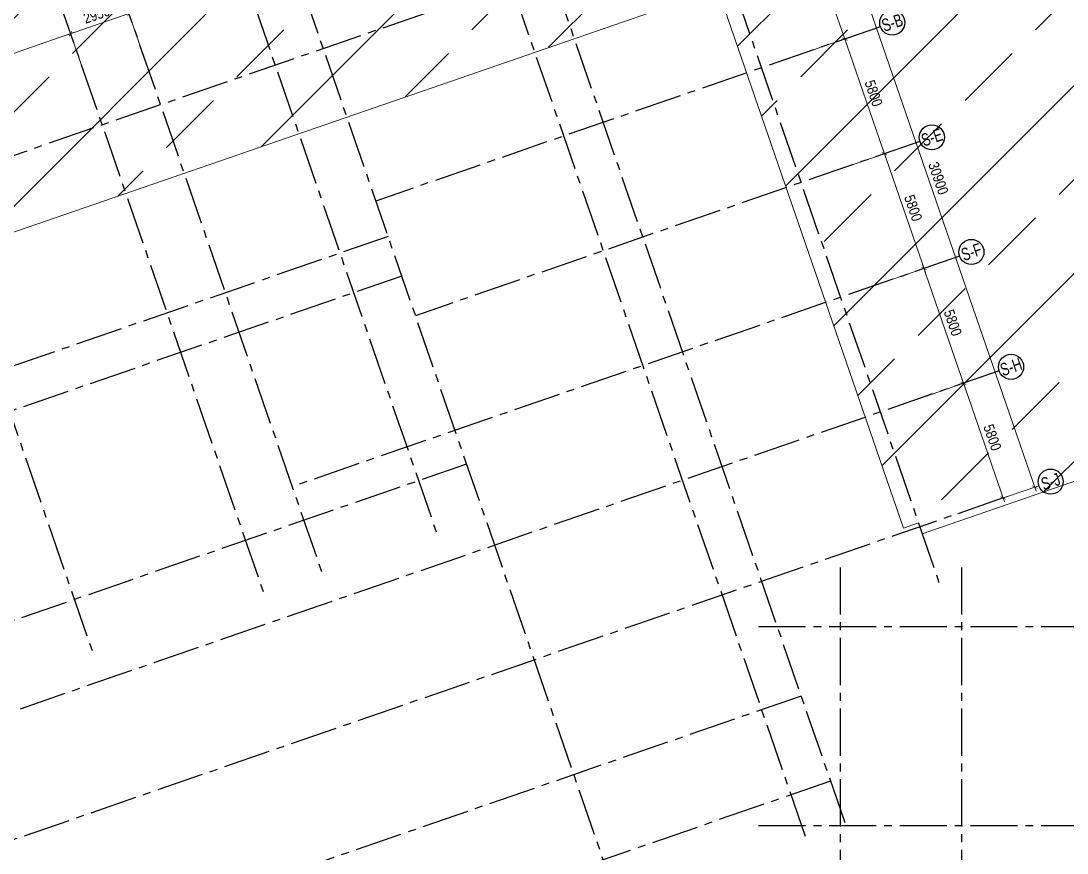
# Model space of a CAD drawing. Header units: millimetres. Extents: x 0 to 837459, y -815537 to -10000.
# Drawn here: x 541964 to 591962, y -790539 to -750779 of the extents above; entities that cross this region are included whole.
import ezdxf
from ezdxf.enums import TextEntityAlignment as Align

# ---------------------------------------------------------------- set-up
doc = ezdxf.new("R2010")
doc.units = ezdxf.units.MM
doc.header["$LTSCALE"] = 100
doc.header["$PDMODE"] = 32
doc.header["$PDSIZE"] = 2.5
for name, pattern in [('CENTER2', [1.125, 0.75, -0.125, 0.125, -0.125]), ('DASHDOT', [1, 0.5, -0.25, 0, -0.25]), ('DASHED', [4.5, 3, -1.5]), ('HIDDEN', [0.375, 0.25, -0.125])]:
    doc.linetypes.add(name, pattern=pattern)
for name, color, linetype in [('ccu11-Khuat', 9, 'DASHED'), ('ccu12-Hatch', 250, 'Continuous'), ('ccu12-Truc', 13, 'CENTER2'), ('KT-Dim', 8, 'Continuous'), ('Xref_ST_MBDV Cot vach 30.7.2022|Xref_ST_MBDV Cot vach 30.7.2022|Xref_ST_MBDV Cot vach 30.7.2022|Xref_ST_MBDV Cot vach 30.7.2022|A-GRID-SYM', 50, 'Continuous')]:
    doc.layers.add(name, color=color, linetype=linetype)
doc.layers.add('ccu12-Tencaukien', color=9, linetype='Continuous', lineweight=15)
doc.layers.add('KT-Net thay', color=7, linetype='Continuous', lineweight=15)
doc.styles.add('Arial Narrow', font='ARIALN.TTF')
doc.styles.add('HBA-Text', font='GOTHIC.TTF')
doc.dimstyles.new('ccu12-200', dxfattribs={"dimscale": 200, "dimtxt": 2.5, "dimasz": 1, "dimexe": 1, "dimexo": 2, "dimgap": 1, "dimtad": 1, "dimdec": 0, "dimdsep": 46, "dimtxsty": 'Arial Narrow', "dimblk": 'ARCHTICK', "dimcen": -1, "dimdle": 1, "dimclrd": 256, "dimclre": 256, "dimclrt": 3, "dimadec": 0, "dimazin": 2, "dimtfac": 0.1, "dimtdec": 0, "dimtmove": 0, "dimatfit": 1, "dimldrblk": 'ARCHTICK', "dimfxl": 1, "dimtvp": 0.833333, "dimtolj": 1, "dimtzin": 12, "dimarcsym": 0})

# ---------------------------------------------------------------- blocks, each defined once
blk = doc.blocks.new('_ARCHTICK')
at = {"color": 0, "linetype": 'ByBlock', "const_width": 0.15}
blk.add_lwpolyline([(-0.5, -0.5), (0.5, 0.5)], dxfattribs=at)
blk = doc.blocks.new('*D139')
at = {"layer": 'Defpoints', "color": 0, "transparency": 16777216}
for p in [(369540, -50987), (374002, -55583), (371432, -56470, 0)]:
    blk.add_point(p, dxfattribs=at)
at = {"layer": 'KT-Dim', "lineweight": -2, "transparency": 16777216}
for p, q in [((372044, -49911), (374067, -55772)), ((369918, -50857), (372298, -50035)), ((371810, -56339), (374191, -55518))]:
    blk.add_line(p, q, dxfattribs=at)
at = {"layer": 'KT-Dim', "lineweight": -2, "transparency": 16777216, "xscale": 200, "yscale": 200, "zscale": 200}
for p, rotation in [((372109, -50100), 109.047107476038), ((374002, -55583), 289.047107476038)]:
    blk.add_blockref('_ARCHTICK', p, dxfattribs=dict(at, rotation=rotation))
at = {"layer": 'KT-Dim', "color": 3, "transparency": 16777216, "insert": (373486, -52693), "char_height": 500, "attachment_point": 5, "rotation": 289.0471, "style": 'Arial Narrow'}
blk.add_mtext('\\A1;5800', dxfattribs=at)
blk = doc.blocks.new('*D140')
at = {"layer": 'Defpoints', "color": 0, "transparency": 16777216}
for p in [(367648, -45505, 0), (372110, -50100), (369540, -50987)]:
    blk.add_point(p, dxfattribs=at)
at = {"layer": 'KT-Dim', "lineweight": -2, "transparency": 16777216}
for p, q in [((370151, -44429), (372175, -50289)), ((368026, -45374), (370406, -44552)), ((369918, -50857), (372299, -50035))]:
    blk.add_line(p, q, dxfattribs=at)
at = {"layer": 'KT-Dim', "lineweight": -2, "transparency": 16777216, "xscale": 200, "yscale": 200, "zscale": 200}
for p, rotation in [((370217, -44618), 109.047107476038), ((372110, -50100), 289.047107476038)]:
    blk.add_blockref('_ARCHTICK', p, dxfattribs=dict(at, rotation=rotation))
at = {"layer": 'KT-Dim', "color": 3, "transparency": 16777216, "insert": (371593, -47210), "char_height": 500, "attachment_point": 5, "rotation": 289.0471, "style": 'Arial Narrow'}
blk.add_mtext('\\A1;5800', dxfattribs=at)
blk = doc.blocks.new('*D144')
at = {"layer": 'Defpoints', "color": 0, "transparency": 16777216}
for p in [(371433, -56470, 0), (375894, -61065), (373325, -61952, 0)]:
    blk.add_point(p, dxfattribs=at)
at = {"layer": 'KT-Dim', "lineweight": -2, "transparency": 16777216}
for p, q in [((373936, -55394), (375960, -61254)), ((371811, -56339), (374191, -55518)), ((373703, -61822), (376084, -61000))]:
    blk.add_line(p, q, dxfattribs=at)
at = {"layer": 'KT-Dim', "lineweight": -2, "transparency": 16777216, "xscale": 200, "yscale": 200, "zscale": 200}
for p, rotation in [((374002, -55583), 109.047107476038), ((375894, -61065), 289.047107476038)]:
    blk.add_blockref('_ARCHTICK', p, dxfattribs=dict(at, rotation=rotation))
at = {"layer": 'KT-Dim', "color": 3, "transparency": 16777216, "insert": (375378, -58176), "char_height": 500, "attachment_point": 5, "rotation": 289.0471, "style": 'Arial Narrow'}
blk.add_mtext('\\A1;5800', dxfattribs=at)
blk = doc.blocks.new('*D145')
at = {"layer": 'Defpoints', "color": 0, "transparency": 16777216}
for p in [(373326, -61952, 0), (377787, -66548), (375218, -67435, 0)]:
    blk.add_point(p, dxfattribs=at)
at = {"layer": 'KT-Dim', "lineweight": -2, "transparency": 16777216}
for p, q in [((375829, -60876), (377853, -66737)), ((373704, -61822), (376084, -61000)), ((375596, -67304), (377976, -66483))]:
    blk.add_line(p, q, dxfattribs=at)
at = {"layer": 'KT-Dim', "lineweight": -2, "transparency": 16777216, "xscale": 200, "yscale": 200, "zscale": 200}
for p, rotation in [((375894, -61065), 109.047107476038), ((377787, -66548), 289.047107476038)]:
    blk.add_blockref('_ARCHTICK', p, dxfattribs=dict(at, rotation=rotation))
at = {"layer": 'KT-Dim', "color": 3, "transparency": 16777216, "insert": (377271, -63658), "char_height": 500, "attachment_point": 5, "rotation": 289.0471, "style": 'Arial Narrow'}
blk.add_mtext('\\A1;5800', dxfattribs=at)
blk = doc.blocks.new('GRID-SYM-flat-91')
at = {"layer": 'Xref_ST_MBDV Cot vach 30.7.2022|Xref_ST_MBDV Cot vach 30.7.2022|Xref_ST_MBDV Cot vach 30.7.2022|Xref_ST_MBDV Cot vach 30.7.2022|A-GRID-SYM'}
blk.add_circle((0, 0, 0), 900, dxfattribs=at)
at = {"layer": 'Xref_ST_MBDV Cot vach 30.7.2022|Xref_ST_MBDV Cot vach 30.7.2022|Xref_ST_MBDV Cot vach 30.7.2022|Xref_ST_MBDV Cot vach 30.7.2022|A-GRID-SYM', "style": 'HBA-Text'}
blk.add_attdef('GRID', text='', height=900, rotation=19.04714, dxfattribs=at).set_placement((0, 0, 0), align=Align.MIDDLE_CENTER)
blk = doc.blocks.new('GRID-SYM-flat-103')
at = {"layer": 'Xref_ST_MBDV Cot vach 30.7.2022|Xref_ST_MBDV Cot vach 30.7.2022|Xref_ST_MBDV Cot vach 30.7.2022|Xref_ST_MBDV Cot vach 30.7.2022|A-GRID-SYM'}
blk.add_circle((0, 0, 0), 900, dxfattribs=at)
at = {"layer": 'Xref_ST_MBDV Cot vach 30.7.2022|Xref_ST_MBDV Cot vach 30.7.2022|Xref_ST_MBDV Cot vach 30.7.2022|Xref_ST_MBDV Cot vach 30.7.2022|A-GRID-SYM', "style": 'HBA-Text'}
blk.add_attdef('GRID', text='', height=900, rotation=19.04714, dxfattribs=at).set_placement((0, 0, 0), align=Align.MIDDLE_CENTER)
blk = doc.blocks.new('*D118')
at = {"layer": 'Defpoints', "color": 0, "transparency": 16777216}
for p in [(333214, -44363), (333962, -46528), (325785, -49351)]:
    blk.add_point(p, dxfattribs=at)
at = {"layer": 'KT-Dim', "lineweight": -2, "transparency": 16777216}
for p, q in [((324849, -47251), (333403, -44298)), ((333831, -46150), (333149, -44174)), ((325655, -48973), (324972, -46997))]:
    blk.add_line(p, q, dxfattribs=at)
at = {"layer": 'KT-Dim', "lineweight": -2, "transparency": 16777216, "xscale": 200, "yscale": 200, "zscale": 200}
for p, rotation in [((333214, -44363), 19.04713796363416), ((325038, -47186), 199.0471379636342)]:
    blk.add_blockref('_ARCHTICK', p, dxfattribs=dict(at, rotation=rotation))
at = {"layer": 'KT-Dim', "color": 3, "transparency": 16777216, "insert": (328977, -45344), "char_height": 500, "attachment_point": 5, "rotation": 19.0471, "style": 'Arial Narrow'}
blk.add_mtext('\\A1;8650', dxfattribs=at)
blk = doc.blocks.new('*D119')
at = {"layer": 'Defpoints', "color": 0, "transparency": 16777216}
for p in [(336003, -43400), (336750, -45566), (333962, -46528)]:
    blk.add_point(p, dxfattribs=at)
at = {"layer": 'KT-Dim', "lineweight": -2, "transparency": 16777216}
for p, q in [((333025, -44428), (336192, -43335)), ((336620, -45188), (335937, -43211)), ((333831, -46150), (333149, -44174))]:
    blk.add_line(p, q, dxfattribs=at)
at = {"layer": 'KT-Dim', "lineweight": -2, "transparency": 16777216, "xscale": 200, "yscale": 200, "zscale": 200}
for p, rotation in [((336003, -43400), 19.04713796363416), ((333214, -44363), 199.0471379636342)]:
    blk.add_blockref('_ARCHTICK', p, dxfattribs=dict(at, rotation=rotation))
at = {"layer": 'KT-Dim', "color": 3, "transparency": 16777216, "insert": (334460, -43451), "char_height": 500, "attachment_point": 5, "rotation": 19.0471, "style": 'Arial Narrow'}
blk.add_mtext('\\A1;2950', dxfattribs=at)
blk = doc.blocks.new('*D120')
at = {"layer": 'Defpoints', "color": 0, "transparency": 16777216}
for p in [(341485, -41507), (342233, -43673), (336750, -45566)]:
    blk.add_point(p, dxfattribs=at)
at = {"layer": 'KT-Dim', "lineweight": -2, "transparency": 16777216}
for p, q in [((335814, -43466), (341674, -41442)), ((342102, -43295), (341420, -41318)), ((336620, -45188), (335937, -43211))]:
    blk.add_line(p, q, dxfattribs=at)
at = {"layer": 'KT-Dim', "lineweight": -2, "transparency": 16777216, "xscale": 200, "yscale": 200, "zscale": 200}
for p, rotation in [((341485, -41507), 19.04713796363416), ((336003, -43400), 199.0471379636342)]:
    blk.add_blockref('_ARCHTICK', p, dxfattribs=dict(at, rotation=rotation))
at = {"layer": 'KT-Dim', "color": 3, "transparency": 16777216, "insert": (338595, -42023), "char_height": 500, "attachment_point": 5, "rotation": 19.0471, "style": 'Arial Narrow'}
blk.add_mtext('\\A1;5800', dxfattribs=at)
blk = doc.blocks.new('*D126')
at = {"layer": 'Defpoints', "color": 0, "transparency": 16777216}
for p in [(366647, -37704, 0), (379300, -66026), (376730, -66913, 0)]:
    blk.add_point(p, dxfattribs=at)
at = {"layer": 'KT-Dim', "lineweight": -2, "transparency": 16777216}
for p, q in [((367025, -37574), (369405, -36752)), ((369150, -36628), (379365, -66215)), ((377108, -66782), (379489, -65960))]:
    blk.add_line(p, q, dxfattribs=at)
at = {"layer": 'KT-Dim', "lineweight": -2, "transparency": 16777216, "xscale": 200, "yscale": 200, "zscale": 200}
for p, rotation in [((369216, -36817), 109.047107476038), ((379300, -66026), 289.047107476038)]:
    blk.add_blockref('_ARCHTICK', p, dxfattribs=dict(at, rotation=rotation))
at = {"layer": 'KT-Dim', "color": 3, "transparency": 16777216, "insert": (374688, -51273), "char_height": 500, "attachment_point": 5, "rotation": 289.0471, "style": 'Arial Narrow'}
blk.add_mtext('\\A1;30900', dxfattribs=at)
blk = doc.blocks.new('*D127')
at = {"layer": 'Defpoints', "color": 0, "transparency": 16777216}
for p in [(367704, -37339), (366647, -37704), (367648, -45505)]:
    blk.add_point(p, dxfattribs=at)
at = {"layer": 'KT-Dim', "lineweight": -2, "transparency": 16777216}
for p, q in [((367025, -37574), (367893, -37274)), ((370282, -44807), (367639, -37150)), ((368026, -45374), (370406, -44552))]:
    blk.add_line(p, q, dxfattribs=at)
at = {"layer": 'KT-Dim', "lineweight": -2, "transparency": 16777216, "xscale": 200, "yscale": 200, "zscale": 200}
for p, rotation in [((367704, -37339), 109.047107476038), ((370217, -44618), 289.047107476038)]:
    blk.add_blockref('_ARCHTICK', p, dxfattribs=dict(at, rotation=rotation))
at = {"layer": 'KT-Dim', "color": 3, "transparency": 16777216, "insert": (369391, -40830), "char_height": 500, "attachment_point": 5, "rotation": 289.0471, "style": 'Arial Narrow'}
blk.add_mtext('\\A1;7700', dxfattribs=at)
blk = doc.blocks.new('Grid-ST-flat-3')
at = {"layer": 'ccu12-Truc', "ltscale": 30}
for p, q in [((361622.2, -32650.9), (374729.9, -70616.8)), ((354060.2, -35261.7), (370215.9, -82056.1)), ((352169.7, -35914.4), (368325.4, -82708.8)), ((369404.7, -36752.1), (304555.5, -59141.2)), ((343189.8, -39014.7), (361219.3, -91236.4)), ((340897.6, -39806), (350734.5, -68298.1)), ((335415.2, -41698.9), (345252, -70191)), ((332626.7, -42661.6), (342463.5, -71153.7)), ((371917.5, -44030.6), (347796.7, -52358.2)), ((324450.3, -45484.5), (334287.1, -73976.6)), ((373810.3, -49513), (349695.2, -57838.7)), ((348389.9, -54057.7), (307655.7, -68121.1)), ((375703.1, -54995.5), (343807.6, -66007.3)), ((349042.6, -55948.2), (308308.4, -70011.6)), ((377595.9, -60477.9), (312746.7, -82867)), ((352142.8, -64928.1), (311408.7, -78991.5)), ((377787.3, -66547.8), (314639.5, -88349.4)), ((369999.4, -69862.9), (369999.4, -104409.6)), ((375799.4, -69862.9), (375799.4, -104409.6)), ((366096.2, -72696.3), (425824, -72696.3)), ((368131.1, -76017.5), (316532.3, -93831.9)), ((369534.4, -80082.1), (317935.6, -97896.5)), ((366096.2, -82196.3), (425824, -82196.3))]:
    blk.add_line(p, q, dxfattribs=at)
at = {"layer": 'KT-Dim'}
ref = blk.add_blockref('GRID-SYM-flat-103', (372484.7, -43834.8, 0), dxfattribs=dict(at, xscale=0.6666666666666666, yscale=0.6666666666666666, zscale=0.6666666666666666))
ref.add_attrib('GRID', 'S-B', dxfattribs={"layer": 'Xref_ST_MBDV Cot vach 30.7.2022|Xref_ST_MBDV Cot vach 30.7.2022|Xref_ST_MBDV Cot vach 30.7.2022|Xref_ST_MBDV Cot vach 30.7.2022|A-GRID-SYM', "height": 600, "rotation": 19, "style": 'HBA-Text', "width": 0.75}).set_placement((372484.7, -43834.8, 0), align=Align.MIDDLE_CENTER)
ref = blk.add_blockref('GRID-SYM-flat-103', (374377.5, -49317.2, 0), dxfattribs=dict(at, xscale=0.6666666666666666, yscale=0.6666666666666666, zscale=0.6666666666666666))
ref.add_attrib('GRID', 'S-E', dxfattribs={"layer": 'Xref_ST_MBDV Cot vach 30.7.2022|Xref_ST_MBDV Cot vach 30.7.2022|Xref_ST_MBDV Cot vach 30.7.2022|Xref_ST_MBDV Cot vach 30.7.2022|A-GRID-SYM', "height": 600, "rotation": 19, "style": 'HBA-Text', "width": 0.75}).set_placement((374377.5, -49317.2, 0), align=Align.MIDDLE_CENTER)
ref = blk.add_blockref('GRID-SYM-flat-103', (376267.4, -54791.3, 0), dxfattribs=dict(at, xscale=0.6666666666666666, yscale=0.6666666666666666, zscale=0.6666666666666666))
ref.add_attrib('GRID', 'S-F', dxfattribs={"layer": 'Xref_ST_MBDV Cot vach 30.7.2022|Xref_ST_MBDV Cot vach 30.7.2022|Xref_ST_MBDV Cot vach 30.7.2022|Xref_ST_MBDV Cot vach 30.7.2022|A-GRID-SYM', "height": 600, "rotation": 19, "style": 'HBA-Text', "width": 0.75}).set_placement((376267.4, -54791.3, 0), align=Align.MIDDLE_CENTER)
ref = blk.add_blockref('GRID-SYM-flat-103', (378163.1, -60282.1, 0), dxfattribs=dict(at, xscale=0.6666666666666666, yscale=0.6666666666666666, zscale=0.6666666666666666))
ref.add_attrib('GRID', 'S-H', dxfattribs={"layer": 'Xref_ST_MBDV Cot vach 30.7.2022|Xref_ST_MBDV Cot vach 30.7.2022|Xref_ST_MBDV Cot vach 30.7.2022|Xref_ST_MBDV Cot vach 30.7.2022|A-GRID-SYM', "height": 600, "rotation": 19, "style": 'HBA-Text', "width": 0.75}).set_placement((378163.1, -60282.1, 0), align=Align.MIDDLE_CENTER)
ref = blk.add_blockref('GRID-SYM-flat-91', (380055.9, -65764.6, 0), dxfattribs=dict(at, xscale=0.6666666666666666, yscale=0.6666666666666666, zscale=0.6666666666666666))
ref.add_attrib('GRID', 'S-J', dxfattribs={"layer": 'Xref_ST_MBDV Cot vach 30.7.2022|Xref_ST_MBDV Cot vach 30.7.2022|Xref_ST_MBDV Cot vach 30.7.2022|Xref_ST_MBDV Cot vach 30.7.2022|A-GRID-SYM', "height": 600, "rotation": 19, "style": 'HBA-Text', "width": 0.75}).set_placement((380055.9, -65764.6, 0), align=Align.MIDDLE_CENTER)
for base, p1, p2, angle, picture, middle in [((379299.7, -66025.7, 0), (366646.9, -37704.3), (376730.3, -66912.7, 0), 109.04711, '*D126', (374688, -51272.9, 0)), ((367703.9, -37339.3), (367648, -45504.6), (366646.9, -37704.3), 109.04711, '*D127', (369390.7, -40830)), ((341485, -41507.4), (336750.2, -45565.7), (342232.6, -43672.9), 19.04714, '*D120', (338595.2, -42023.5)), ((336002.6, -43400.2), (333961.7, -46528.4), (336750.2, -45565.7), 19.04714, '*D119', (334459.7, -43451.2)), ((333214.1, -44363), (325785.3, -49351.3), (333961.7, -46528.4), 19.04714, '*D118', (328977.3, -45344)), ((372109.5, -50100.2, 0), (367648, -45504.6), (369540.2, -50987.3, 0), 109.04711, '*D140', (371593.5, -47210.4, 0)), ((374001.7, -55582.9, 0), (369540.2, -50987.3, 0), (371432.3, -56470), 109.04711, '*D139', (373485.6, -52693.1, 0)), ((375894.5, -61065.4, 0), (371433, -56469.7, 0), (373325.1, -61952.4, 0), 109.04711, '*D144', (375378.4, -58175.5, 0)), ((377787.3, -66547.8, 0), (373325.8, -61952.2), (375217.9, -67434.9, 0), 109.04711, '*D145', (377271.3, -63658, 0))]:
    dim = blk.add_linear_dim(base=base, p1=p1, p2=p2, angle=angle, dimstyle='ccu12-200', dxfattribs=at)
    dim.commit()
    dim.dimension.update_dxf_attribs({"geometry": picture, "text_midpoint": middle})
blk = doc.blocks.new('220830_DWall Plan')
at = {"layer": 'ccu12-Hatch', "ltscale": 0.5}
h = blk.add_hatch(dxfattribs=at)
h.set_pattern_fill('VATLIEU04', color=256, scale=50, pattern_type=2)
h.set_pattern_definition([(50, (-626373.33, 223416.3), (358.63009, -31.37607), [37.5, -412.5]), (355, (-626373.33, 223416.3), (-69.37567, 376.09607), [30, -330]), (100.4514, (-626343.45, 223413.7), (289.25469, 344.71977), [31.8701, -350.57106]), (46.1842, (-626373.33, 223516.3), (533.62052, -82.7595), [56.25, -618.75]), (96.6356, (-626328.87, 223509.4), (467.33135, 487.05894), [47.80514, -525.8565]), (351.1842, (-626373.33, 223516.3), (467.33097, 487.0593), [45, -495]), (21, (-626323.33, 223491.3), (298.45353, -201.30945), [37.5, -412.5]), (326, (-626323.33, 223491.3), (121.65767, 362.57502), [30, -330]), (71.4514, (-626298.46, 223474.54), (420.11131, 161.26525), [31.8701, -350.57106]), (37.5, (-626373.33, 223416.31), (6.079928, 166.446927), [0, -326, 0, -335, 0, -331.25]), (7.5, (-626373.33, 223416.31), (131.53477, 197.205856), [0, -191, 0, -318.5, 0, -126.25]), (327.5, (-626484.83, 223416.31), (266.911218, -11.277436), [0, -125, 0, -390, 0, -517.5]), (317.5, (-626534.83, 223416.31), (291.593085, 50.05249), [0, -162.5, 0, -259, 0, -367.5]), (45, (-626373.33, 223416.31), (-150.26019, 150.26019), []), (45, (-626373.33, 223477.56), (-150.26019, 150.26019), [])])
h.paths.add_polyline_path([(-122510.4, 58795.4), (-122033.7, 56036.3), (-122025.8, 55995.6), (-121435.2, 53258.6), (-121425.6, 53218.3), (-120722.3, 50508.1), (-120711, 50468.2), (-119896.1, 47789.5), (-119883.2, 47750.1), (-118958, 45107.4), (-118943.5, 45068.6), (-117909.8, 42466.4), (-117893.7, 42428.3), (-116753.1, 39871.1), (-116735.4, 39833.7), (-115489.9, 37325.9), (-115470.4, 37288.7), (-113949.2, 34524), (-113926.1, 34484.2), (-112465, 32095.7), (-112442.4, 32060.3), (-110882.3, 29735.2), (-110858.5, 29701.3), (-109203.6, 27442.8), (-109178.4, 27409.9), (-107431.4, 25221.8), (-107404.9, 25189.9), (-105568.8, 23076), (-105541, 23045.3), (-103618.9, 21009.2), (-103589.9, 20979.7), (-101585.2, 19024.9), (-101555, 18996.6), (-99471.1, 17126.5), (-99439.7, 17099.4), (-97280.2, 15317.2), (-97247.7, 15291.5), (-95016.3, 13600.1), (-94982.8, 13575.8), (-92683.3, 11978.3), (-92648.8, 11955.3), (-90285.1, 10454.4), (-90249.7, 10432.9), (-87825.9, 9031.1), (-87789.6, 9011.1), (-85309.8, 7710.8), (-85272.8, 7692.3), (-82741.3, 6495.8), (-82703.5, 6478.9), (-80124.7, 5388.2), (-80086.2, 5372.8), (-77464.5, 4389.8), (-77425.4, 4376.1), (-74765.2, 3502.4), (-74725.6, 3490.3), (-72031.5, 2727.6), (-71991.4, 2717.1), (-69268, 2066.5), (-69227.6, 2057.8), (-66479.6, 1520.5), (-66438.8, 1513.4), (-63670.9, 1090.4), (-63637.2, 1085.8), (-60856.6, 757.2), (-60844.4, 755.8), (-41353.3, -1307), (0, 0), (5993.1, 7667.3), (-23501.3, 144497.8), (-27624.7, 160190.9), (-41845.5, 164209.2), (-48082.3, 159482.1), (-71537, 141587.6), (-77499.2, 137277.8), (-78971.4, 133992.6), (-83075.5, 131026), (-86656.7, 130658.3), (-88925.9, 129018), (-91195.2, 127377.7), (-93464.4, 125737.4), (-93470.8, 125732.8), (-95729.2, 124077.6), (-95757.8, 124056), (-97965.7, 122333.9), (-98004.3, 122302.4), (-100138.8, 120490.2), (-100176.1, 120457.1), (-102233.4, 118557.8), (-102269.3, 118523.2), (-104245.9, 116540.1), (-104280.4, 116504.1), (-106173, 114440.6), (-106205.9, 114403.1), (-108011.2, 112262.8), (-108042.5, 112224.1), (-109757.4, 110010.7), (-109787.1, 109970.7), (-111408.7, 107688), (-111436.7, 107646.8), (-112962, 105298.7), (-112988.3, 105256.4), (-114414.8, 102847), (-114439.3, 102803.6), (-115764.6, 100337.1), (-115787.3, 100292.7), (-117009, 97773.3), (-117029.8, 97728.1), (-118145.9, 95160.1), (-118164.8, 95114), (-119173.3, 92501.9), (-119190.2, 92455.1), (-120089.4, 89803.4), (-120104.4, 89755.9), (-120892.7, 87069.1), (-120905.8, 87021), (-121581.8, 84303.9), (-121592.9, 84255.3), (-122155.5, 81512.4), (-122164.5, 81463.4), (-122612.8, 78699.5), (-122619.8, 78650.1), (-122952.9, 75870), (-122957.9, 75820.4), (-123175.3, 73028.9), (-123178.2, 72978.7), (-123278.4, 70180.4), (-123279.1, 70131.9), (-123266, 67331.9), (-123264.7, 67281.1), (-123132.9, 64484.2), (-123130.1, 64443.1), (-122883.3, 61654), (-122878.8, 61612.8), (-122516.6, 58836.3)])
h.paths.add_polyline_path([(-24474.2, 144265.3), (-28446.7, 159384), (-41638.3, 163111.5), (-47477, 158686.1), (-70940.7, 140784.7), (-76696.2, 136624.4), (-78168.4, 133339.2), (-82706.9, 130058.6), (-86288, 129690.9), (-88340.1, 128207.6), (-88223, 128045.5), (-90492.2, 126405.2), (-92761.4, 124764.9), (-95019.8, 123109.7), (-97227.7, 121387.7), (-99362.1, 119575.4), (-101419.4, 117676.1), (-103396, 115692.9), (-105288.6, 113629.4), (-107093.9, 111489.1), (-108808.8, 109275.7), (-110430.4, 106993.1), (-111955.7, 104645), (-113382.2, 102235.7), (-114707.5, 99769.1), (-115929.2, 97249.7), (-117045.3, 94681.8), (-118053.8, 92069.7), (-118953, 89418), (-119741.3, 86731.3), (-120417.3, 84014.1), (-120980, 81271.2), (-121428.3, 78507.4), (-121761.5, 75727.3), (-121978.9, 72935.7), (-122079.1, 70137.5), (-122066, 67337.5), (-121934.3, 64540.6), (-122134, 64531.2), (-121887.2, 61742.1), (-121525, 58965.6), (-121048.3, 56206.5), (-120457.7, 53469.5), (-119754.3, 50759.3), (-118939.4, 48080.5), (-118014.2, 45437.8), (-116980.4, 42835.6), (-115839.8, 40278.5), (-114594.3, 37770.7), (-113073.1, 35006), (-111612, 32617.5), (-110051.9, 30292.4), (-108396.9, 28033.8), (-106649.9, 25845.7), (-104813.8, 23731.8), (-102891.7, 21695.7), (-100887.1, 19740.8), (-98803.2, 17870.7), (-96643.7, 16088.4), (-94412.2, 14397.1), (-92112.7, 12799.5), (-89749, 11298.5), (-87325.2, 9896.7), (-84845.4, 8596.4), (-82314, 7399.9), (-79735.1, 6309.2), (-77113.4, 5326.2), (-74453.2, 4452.5), (-71759.1, 3689.8), (-69035.7, 3039.2), (-66287.7, 2501.9), (-63519.8, 2078.9), (-60739.2, 1750.2), (-41316.3, -305.3), (-499.5, 984.7), (4916.9, 7914.3)], flags=16)
at = {"layer": 'ccu11-Khuat', "color": 1, "linetype": 'DASHDOT', "ltscale": 18, "const_width": 50}
blk.add_lwpolyline([(-28510.9, 165727.9), (-36919.6, 168632.9), (-48415.2, 159919.9), (-71865, 142029.1), (-95482.1, 124957.6, 0.6850113), (-62162.5, 342.2), (-41373.6, -1857.9), (274.8, -541.6), (6585, 7531.5), (-22966.3, 144625.7)], format="xyb", close=True, dxfattribs=at)
blk.add_blockref('Grid-ST-flat-3', (-415251.1, 99227.9, 0.1))

msp = doc.modelspace()

# ---------------------------------------------------------------- block references
at = {"layer": 'ccu12-Tencaukien'}
msp.add_blockref('220830_DWall Plan', (626373, -806253), dxfattribs=at)

# ---------------------------------------------------------------- next in the draw order: hatches: boundary and pattern name
at = {"layer": 'ccu12-Hatch', "ltscale": 0.5}
h = msp.add_hatch(dxfattribs=at)
h.set_pattern_fill('ANSI33', color=256, scale=1000)
h.set_pattern_definition([(45, (1e-10, -582836.3), (-4490.13, 4490.13), []), (45, (4490, -582836.3), (-4490.13, 4490.13), [3175, -1587.5])])
h.paths.add_polyline_path([(513017, -770738), (510734, -766415), (509591, -763904), (508551, -761348), (507616, -758752), (506788, -756120), (506068, -753456), (505458, -750765), (504957, -748052), (504828, -747144), (504099, -738485), (504179, -733557), (504483, -729830), (504589, -728805), (504985, -726075), (505493, -723363), (506110, -720673), (506227, -720247), (509424, -722887), (524883, -736043), (545069, -711600), (552977, -718131), (574431, -724194), (581125, -721877), (584237, -722756), (593129, -691288), (599875, -693195), (601789, -692782), (600523, -693970), (597428, -704924), (610545, -702097), (621568, -753233), (601914, -757447), (602338, -759413), (614694, -756749), (615231, -759191), (622514, -757623), (624684, -767690), (605035, -771925), (597328, -771040), (585040, -775283), (584861, -774763), (584152, -775008), (575259, -749249)])

# ---------------------------------------------------------------- next in the draw order: linework, layer by layer
at = {"layer": 'KT-Net thay', "linetype": 'HIDDEN', "ltscale": 3000}
msp.add_lwpolyline([(610545, -702097), (621568, -753233), (601914, -757447), (602338, -759413), (614694, -756749), (615231, -759191), (622514, -757623), (624684, -767690), (605035, -771925), (597328, -771040), (585040, -775283), (584861, -774763), (584152, -775008), (575259, -749249), (513017, -770738), (510734, -766415), (509591, -763904), (508551, -761348), (507616, -758752), (506788, -756120), (506068, -753456), (505458, -750765)], dxfattribs=at)

doc.saveas('drawing.dxf')
